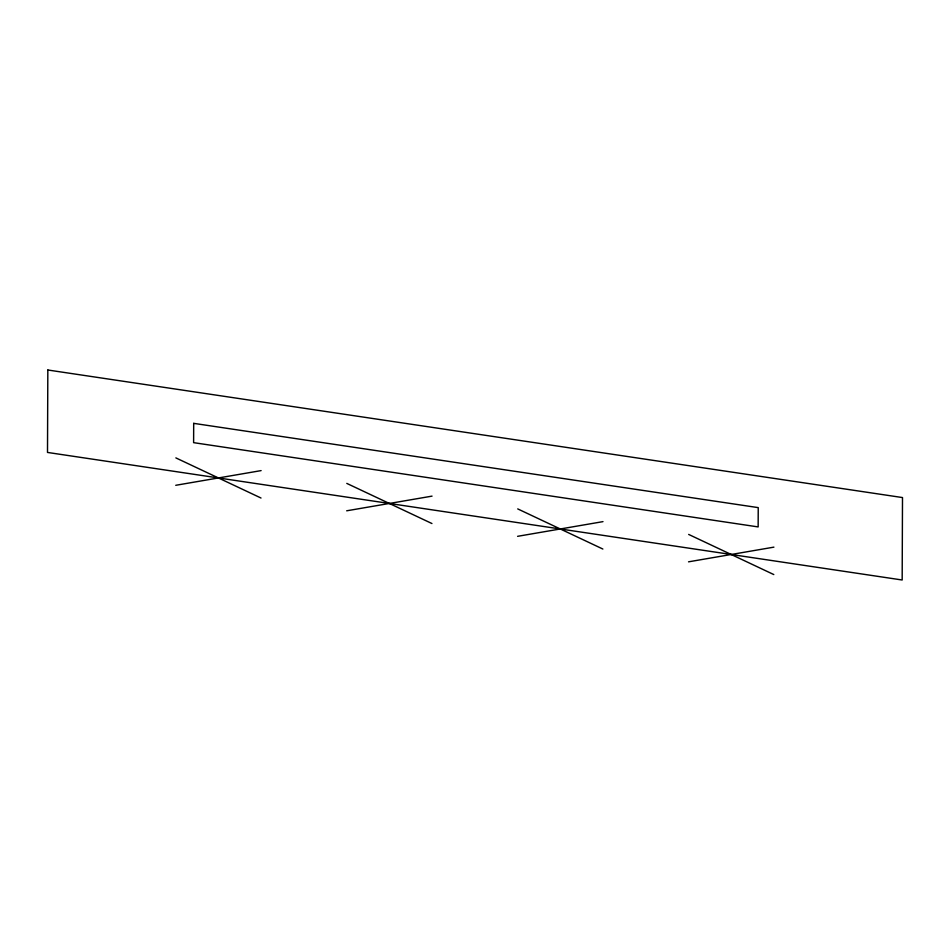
<?xml version="1.0" encoding="UTF-8"?>
<svg xmlns="http://www.w3.org/2000/svg" width="950" height="950" viewBox="0 0 950 950"><rect width="100%" height="100%" fill="white"/><g stroke="black" fill="none" stroke-linecap="round" stroke-linejoin="round"><path stroke-width="1.43" d="M175.75 485.296L261.119 470.606M346.679 510.803L432.048 496.126M517.607 536.322L602.989 521.633M688.536 561.83L773.918 547.141M688.655 534.423L773.799 574.56M517.726 508.903L602.87 549.041M346.786 483.396L431.941 523.533M175.857 457.888L261.012 498.026M47.833 370.001L47.5 452.438L902.168 579.999L902.5 497.562L47.833 370.001M193.693 423.356L193.61 442.652L758.148 526.918L758.231 507.621L193.693 423.356"/></g></svg>
